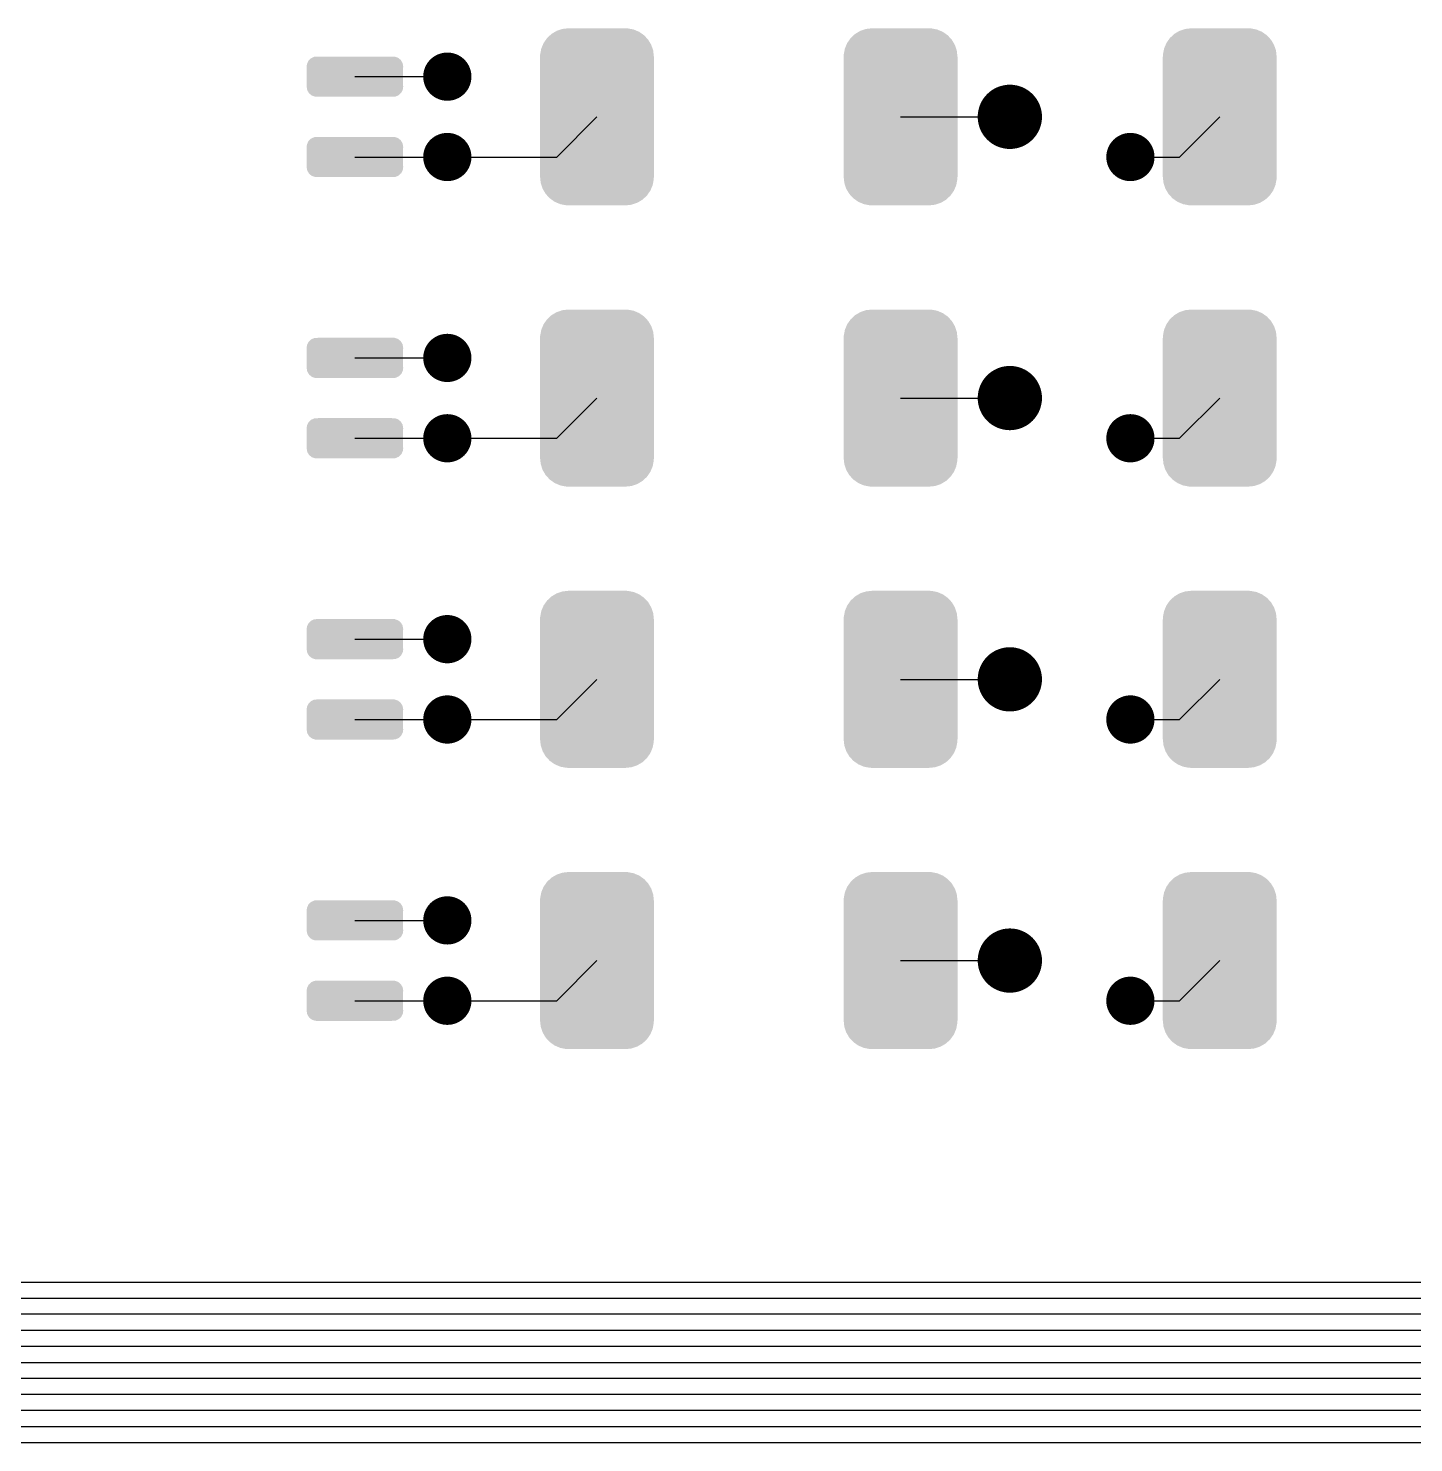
# Model space of a CAD drawing. Extents: x 295 to 953, y 10 to 290.
# Drawn here: x 771.78 to 807.9, y 92.05 to 128.93 of the extents above; entities that cross this region are included whole.
import ezdxf

# ---------------------------------------------------------------- set-up
doc = ezdxf.new("R2010")
doc.units = 0
doc.header["$LTSCALE"] = 5
doc.header["$MEASUREMENT"] = 0
doc.layers.get('0').update_dxf_attribs({"linetype": 'CONTINUOUS', "lineweight": 25})
doc.layers.add('DV-INT-A3_TOP', color=10, linetype='CONTINUOUS')

msp = doc.modelspace()

# ---------------------------------------------------------------- linework, layer by layer
for points, const_width in [([(782.389, 127.669, 1), (783.018, 127.669, 1)], 0.629), ([(796.953, 126.621, 1), (797.791, 126.621, 1)], 0.838), ([(782.389, 125.573, 1), (783.018, 125.573, 1)], 0.629), ([(800.201, 125.573, 1), (800.83, 125.573, 1)], 0.629), ([(782.389, 120.334, 1), (783.018, 120.334, 1)], 0.629), ([(796.953, 119.287, 1), (797.791, 119.287, 1)], 0.838), ([(782.389, 118.239, 1), (783.018, 118.239, 1)], 0.629), ([(800.201, 118.239, 1), (800.83, 118.239, 1)], 0.629), ([(782.389, 113, 1), (783.018, 113, 1)], 0.629), ([(796.953, 111.952, 1), (797.791, 111.952, 1)], 0.838), ([(782.389, 110.905, 1), (783.018, 110.905, 1)], 0.629), ([(800.201, 110.905, 1), (800.83, 110.905, 1)], 0.629), ([(782.389, 105.666, 1), (783.018, 105.666, 1)], 0.629), ([(796.953, 104.618, 1), (797.791, 104.618, 1)], 0.838), ([(782.389, 103.57, 1), (783.018, 103.57, 1)], 0.629), ([(800.201, 103.57, 1), (800.83, 103.57, 1)], 0.629)]:
    msp.add_lwpolyline(points, format="xyb", close=True, dxfattribs=dict(const_width=const_width))
for points in [[(785.305, 128.676), (785.38, 128.746), (787.901, 128.676), (787.837, 128.746)], [(785.38, 128.746), (785.42, 128.783), (787.837, 128.746), (787.784, 128.783)], [(785.42, 128.783), (785.511, 128.837), (787.784, 128.783), (787.708, 128.837)], [(785.511, 128.837), (785.556, 128.863), (787.708, 128.837), (787.645, 128.863)], [(785.556, 128.863), (785.661, 128.898), (787.645, 128.863), (787.563, 128.898)], [(785.661, 128.898), (785.705, 128.913), (787.563, 128.898), (787.485, 128.913)], [(785.705, 128.913), (785.839, 128.928), (787.485, 128.913), (787.408, 128.928)], [(785.839, 128.928), (785.862, 128.93), (787.408, 128.928), (787.35, 128.93)], [(793.222, 128.676), (793.297, 128.746), (795.818, 128.676), (795.753, 128.746)], [(793.297, 128.746), (793.337, 128.783), (795.753, 128.746), (795.701, 128.783)], [(793.337, 128.783), (793.428, 128.837), (795.701, 128.783), (795.625, 128.837)], [(793.428, 128.837), (793.473, 128.863), (795.625, 128.837), (795.562, 128.863)], [(793.473, 128.863), (793.578, 128.898), (795.562, 128.863), (795.48, 128.898)], [(793.578, 128.898), (793.622, 128.913), (795.48, 128.898), (795.402, 128.913)], [(793.622, 128.913), (793.756, 128.928), (795.402, 128.913), (795.325, 128.928)], [(793.756, 128.928), (793.779, 128.93), (795.325, 128.928), (795.266, 128.93)], [(801.545, 128.676), (801.621, 128.746), (804.141, 128.676), (804.077, 128.746)], [(801.621, 128.746), (801.66, 128.783), (804.077, 128.746), (804.024, 128.783)], [(801.66, 128.783), (801.751, 128.837), (804.024, 128.783), (803.948, 128.837)], [(801.751, 128.837), (801.796, 128.863), (803.948, 128.837), (803.886, 128.863)], [(801.796, 128.863), (801.901, 128.898), (803.886, 128.863), (803.803, 128.898)], [(801.901, 128.898), (801.945, 128.913), (803.803, 128.898), (803.725, 128.913)], [(801.945, 128.913), (802.079, 128.928), (803.725, 128.913), (803.648, 128.928)], [(802.079, 128.928), (802.102, 128.93), (803.648, 128.928), (803.59, 128.93)], [(785.143, 128.345), (785.153, 128.402), (788.073, 128.345), (788.054, 128.402)], [(785.153, 128.402), (785.192, 128.494), (788.054, 128.402), (788.023, 128.494)], [(785.192, 128.494), (785.214, 128.547), (788.023, 128.494), (787.992, 128.547)], [(785.214, 128.547), (785.273, 128.63), (787.992, 128.547), (787.943, 128.63)], [(785.273, 128.63), (785.305, 128.676), (787.943, 128.63), (787.901, 128.676)], [(793.06, 128.345), (793.07, 128.402), (795.989, 128.345), (795.971, 128.402)], [(793.07, 128.402), (793.109, 128.494), (795.971, 128.402), (795.94, 128.494)], [(793.109, 128.494), (793.131, 128.547), (795.94, 128.494), (795.909, 128.547)], [(793.131, 128.547), (793.19, 128.63), (795.909, 128.547), (795.86, 128.63)], [(793.19, 128.63), (793.222, 128.676), (795.86, 128.63), (795.818, 128.676)], [(801.383, 128.345), (801.394, 128.402), (804.313, 128.345), (804.294, 128.402)], [(801.394, 128.402), (801.433, 128.494), (804.294, 128.402), (804.263, 128.494)], [(801.433, 128.494), (801.455, 128.547), (804.263, 128.494), (804.232, 128.547)], [(801.455, 128.547), (801.513, 128.63), (804.232, 128.547), (804.183, 128.63)], [(801.513, 128.63), (801.545, 128.676), (804.183, 128.63), (804.141, 128.676)], [(779.035, 127.933), (779.044, 128.001), (781.553, 127.933), (781.541, 128.001)], [(779.044, 128.001), (779.055, 128.024), (781.541, 128.001), (781.537, 128.024)], [(779.055, 128.024), (779.084, 128.085), (781.537, 128.024), (781.5, 128.085)], [(779.084, 128.085), (779.104, 128.105), (781.5, 128.085), (781.489, 128.105)], [(779.104, 128.105), (779.151, 128.15), (781.489, 128.105), (781.432, 128.15)], [(779.151, 128.15), (779.18, 128.163), (781.432, 128.15), (781.416, 128.163)], [(779.18, 128.163), (779.236, 128.188), (781.416, 128.163), (781.341, 128.188)], [(779.236, 128.188), (779.322, 128.192), (781.341, 128.188), (781.327, 128.192)], [(779.322, 128.192), (779.33, 128.192), (781.327, 128.192), (781.258, 128.192)], [(785.12, 125.053), (785.12, 128.188), (788.091, 125.053), (788.091, 128.188)], [(785.122, 128.188), (785.124, 128.247), (788.089, 128.188), (788.083, 128.247)], [(785.124, 128.247), (785.143, 128.345), (788.083, 128.247), (788.073, 128.345)], [(793.037, 125.053), (793.037, 128.188), (796.008, 125.053), (796.008, 128.188)], [(793.039, 128.188), (793.041, 128.247), (796.006, 128.188), (796, 128.247)], [(793.041, 128.247), (793.06, 128.345), (796, 128.247), (795.989, 128.345)], [(801.36, 125.053), (801.36, 128.188), (804.331, 125.053), (804.331, 128.188)], [(801.362, 128.188), (801.364, 128.247), (804.329, 128.188), (804.323, 128.247)], [(801.364, 128.247), (801.383, 128.345), (804.323, 128.247), (804.313, 128.345)], [(779.037, 127.9), (779.035, 127.933), (781.551, 127.9), (781.553, 127.933)], [(779.037, 127.438), (779.037, 127.9), (781.551, 127.438), (781.551, 127.9)], [(779.035, 127.405), (779.037, 127.437), (781.553, 127.405), (781.551, 127.437)], [(779.047, 127.336), (779.035, 127.405), (781.544, 127.336), (781.553, 127.405)], [(779.037, 127.437), (779.037, 127.438), (781.551, 127.437), (781.551, 127.438)], [(779.051, 127.313), (779.047, 127.336), (781.533, 127.313), (781.544, 127.336)], [(779.088, 127.252), (779.051, 127.313), (781.504, 127.252), (781.533, 127.313)], [(779.099, 127.233), (779.088, 127.252), (781.484, 127.233), (781.504, 127.252)], [(779.156, 127.187), (779.099, 127.233), (781.437, 127.187), (781.484, 127.233)], [(779.172, 127.174), (779.156, 127.187), (781.408, 127.174), (781.437, 127.187)], [(779.247, 127.15), (779.172, 127.174), (781.352, 127.15), (781.408, 127.174)], [(779.261, 127.145), (779.247, 127.15), (781.266, 127.145), (781.352, 127.15)], [(779.33, 127.145), (779.261, 127.145), (781.258, 127.145), (781.266, 127.145)], [(779.035, 125.837), (779.044, 125.906), (781.553, 125.837), (781.541, 125.906)], [(779.037, 125.805), (779.035, 125.837), (781.551, 125.805), (781.553, 125.837)], [(779.037, 125.804), (779.037, 125.805), (781.551, 125.804), (781.551, 125.805)], [(779.037, 125.342), (779.037, 125.804), (781.551, 125.342), (781.551, 125.804)], [(779.044, 125.906), (779.055, 125.929), (781.541, 125.906), (781.537, 125.929)], [(779.055, 125.929), (779.084, 125.99), (781.537, 125.929), (781.5, 125.99)], [(779.084, 125.99), (779.104, 126.009), (781.5, 125.99), (781.489, 126.009)], [(779.104, 126.009), (779.151, 126.055), (781.489, 126.009), (781.432, 126.055)], [(779.151, 126.055), (779.18, 126.067), (781.432, 126.055), (781.416, 126.067)], [(779.18, 126.067), (779.236, 126.092), (781.416, 126.067), (781.341, 126.092)], [(779.236, 126.092), (779.322, 126.097), (781.341, 126.092), (781.327, 126.097)], [(779.322, 126.097), (779.33, 126.097), (781.327, 126.097), (781.258, 126.097)], [(779.035, 125.309), (779.037, 125.342), (781.553, 125.309), (781.551, 125.342)], [(779.047, 125.241), (779.035, 125.309), (781.544, 125.241), (781.553, 125.309)], [(779.051, 125.217), (779.047, 125.241), (781.533, 125.217), (781.544, 125.241)], [(779.088, 125.156), (779.051, 125.217), (781.504, 125.156), (781.533, 125.217)], [(779.099, 125.137), (779.088, 125.156), (781.484, 125.137), (781.504, 125.156)], [(779.156, 125.091), (779.099, 125.137), (781.437, 125.091), (781.484, 125.137)], [(779.172, 125.079), (779.156, 125.091), (781.408, 125.079), (781.437, 125.091)], [(779.247, 125.054), (779.172, 125.079), (781.352, 125.054), (781.408, 125.079)], [(779.261, 125.05), (779.247, 125.054), (781.266, 125.05), (781.352, 125.054)], [(779.33, 125.049), (779.261, 125.05), (781.258, 125.049), (781.266, 125.05)], [(785.128, 124.995), (785.122, 125.053), (788.087, 124.995), (788.089, 125.053)], [(793.045, 124.995), (793.039, 125.053), (796.004, 124.995), (796.006, 125.053)], [(801.368, 124.995), (801.362, 125.053), (804.327, 124.995), (804.329, 125.053)], [(785.139, 124.897), (785.128, 124.995), (788.069, 124.897), (788.087, 124.995)], [(785.158, 124.84), (785.139, 124.897), (788.058, 124.84), (788.069, 124.897)], [(785.188, 124.747), (785.158, 124.84), (788.019, 124.747), (788.058, 124.84)], [(785.219, 124.695), (785.188, 124.747), (787.997, 124.695), (788.019, 124.747)], [(785.268, 124.612), (785.219, 124.695), (787.939, 124.612), (787.997, 124.695)], [(793.056, 124.897), (793.045, 124.995), (795.985, 124.897), (796.004, 124.995)], [(793.074, 124.84), (793.056, 124.897), (795.975, 124.84), (795.985, 124.897)], [(793.105, 124.747), (793.074, 124.84), (795.936, 124.747), (795.975, 124.84)], [(793.136, 124.695), (793.105, 124.747), (795.914, 124.695), (795.936, 124.747)], [(793.185, 124.612), (793.136, 124.695), (795.855, 124.612), (795.914, 124.695)], [(801.379, 124.897), (801.368, 124.995), (804.309, 124.897), (804.327, 124.995)], [(801.398, 124.84), (801.379, 124.897), (804.298, 124.84), (804.309, 124.897)], [(801.428, 124.747), (801.398, 124.84), (804.259, 124.747), (804.298, 124.84)], [(801.459, 124.695), (801.428, 124.747), (804.237, 124.695), (804.259, 124.747)], [(801.508, 124.612), (801.459, 124.695), (804.179, 124.612), (804.237, 124.695)], [(785.31, 124.566), (785.268, 124.612), (787.907, 124.566), (787.939, 124.612)], [(785.375, 124.496), (785.31, 124.566), (787.831, 124.496), (787.907, 124.566)], [(785.427, 124.459), (785.375, 124.496), (787.791, 124.459), (787.831, 124.496)], [(785.503, 124.405), (785.427, 124.459), (787.7, 124.405), (787.791, 124.459)], [(785.566, 124.379), (785.503, 124.405), (787.655, 124.379), (787.7, 124.405)], [(785.648, 124.344), (785.566, 124.379), (787.55, 124.344), (787.655, 124.379)], [(785.726, 124.329), (785.648, 124.344), (787.506, 124.329), (787.55, 124.344)], [(785.803, 124.314), (785.726, 124.329), (787.372, 124.314), (787.506, 124.329)], [(785.862, 124.312), (785.803, 124.314), (787.35, 124.312), (787.372, 124.314)], [(793.227, 124.566), (793.185, 124.612), (795.823, 124.566), (795.855, 124.612)], [(793.292, 124.496), (793.227, 124.566), (795.748, 124.496), (795.823, 124.566)], [(793.344, 124.459), (793.292, 124.496), (795.708, 124.459), (795.748, 124.496)], [(793.42, 124.405), (793.344, 124.459), (795.617, 124.405), (795.708, 124.459)], [(793.483, 124.379), (793.42, 124.405), (795.572, 124.379), (795.617, 124.405)], [(793.565, 124.344), (793.483, 124.379), (795.467, 124.344), (795.572, 124.379)], [(793.643, 124.329), (793.565, 124.344), (795.423, 124.329), (795.467, 124.344)], [(793.72, 124.314), (793.643, 124.329), (795.289, 124.314), (795.423, 124.329)], [(793.779, 124.312), (793.72, 124.314), (795.266, 124.312), (795.289, 124.314)], [(801.55, 124.566), (801.508, 124.612), (804.147, 124.566), (804.179, 124.612)], [(801.615, 124.496), (801.55, 124.566), (804.071, 124.496), (804.147, 124.566)], [(801.667, 124.459), (801.615, 124.496), (804.031, 124.459), (804.071, 124.496)], [(801.744, 124.405), (801.667, 124.459), (803.94, 124.405), (804.031, 124.459)], [(801.806, 124.379), (801.744, 124.405), (803.896, 124.379), (803.94, 124.405)], [(801.889, 124.344), (801.806, 124.379), (803.791, 124.344), (803.896, 124.379)], [(801.966, 124.329), (801.889, 124.344), (803.746, 124.329), (803.791, 124.344)], [(802.043, 124.314), (801.966, 124.329), (803.612, 124.314), (803.746, 124.329)], [(802.102, 124.312), (802.043, 124.314), (803.59, 124.312), (803.612, 124.314)], [(785.305, 121.342), (785.38, 121.412), (787.901, 121.342), (787.837, 121.412)], [(785.38, 121.412), (785.42, 121.449), (787.837, 121.412), (787.784, 121.449)], [(785.42, 121.449), (785.511, 121.502), (787.784, 121.449), (787.708, 121.502)], [(785.511, 121.502), (785.556, 121.529), (787.708, 121.502), (787.645, 121.529)], [(785.556, 121.529), (785.661, 121.564), (787.645, 121.529), (787.563, 121.564)], [(785.661, 121.564), (785.705, 121.579), (787.563, 121.564), (787.485, 121.579)], [(785.705, 121.579), (785.839, 121.593), (787.485, 121.579), (787.408, 121.593)], [(785.839, 121.593), (785.862, 121.596), (787.408, 121.593), (787.35, 121.596)], [(793.222, 121.342), (793.297, 121.412), (795.818, 121.342), (795.753, 121.412)], [(793.297, 121.412), (793.337, 121.449), (795.753, 121.412), (795.701, 121.449)], [(793.337, 121.449), (793.428, 121.502), (795.701, 121.449), (795.625, 121.502)], [(793.428, 121.502), (793.473, 121.529), (795.625, 121.502), (795.562, 121.529)], [(793.473, 121.529), (793.578, 121.564), (795.562, 121.529), (795.48, 121.564)], [(793.578, 121.564), (793.622, 121.579), (795.48, 121.564), (795.402, 121.579)], [(793.622, 121.579), (793.756, 121.593), (795.402, 121.579), (795.325, 121.593)], [(793.756, 121.593), (793.779, 121.596), (795.325, 121.593), (795.266, 121.596)], [(801.545, 121.342), (801.621, 121.412), (804.141, 121.342), (804.077, 121.412)], [(801.621, 121.412), (801.66, 121.449), (804.077, 121.412), (804.024, 121.449)], [(801.66, 121.449), (801.751, 121.502), (804.024, 121.449), (803.948, 121.502)], [(801.751, 121.502), (801.796, 121.529), (803.948, 121.502), (803.886, 121.529)], [(801.796, 121.529), (801.901, 121.564), (803.886, 121.529), (803.803, 121.564)], [(801.901, 121.564), (801.945, 121.579), (803.803, 121.564), (803.725, 121.579)], [(801.945, 121.579), (802.079, 121.593), (803.725, 121.579), (803.648, 121.593)], [(802.079, 121.593), (802.102, 121.596), (803.648, 121.593), (803.59, 121.596)], [(785.124, 120.913), (785.143, 121.011), (788.083, 120.913), (788.073, 121.011)], [(785.143, 121.011), (785.153, 121.067), (788.073, 121.011), (788.054, 121.067)], [(785.153, 121.067), (785.192, 121.16), (788.054, 121.067), (788.023, 121.16)], [(785.192, 121.16), (785.214, 121.213), (788.023, 121.16), (787.992, 121.213)], [(785.214, 121.213), (785.273, 121.296), (787.992, 121.213), (787.943, 121.296)], [(785.273, 121.296), (785.305, 121.342), (787.943, 121.296), (787.901, 121.342)], [(793.041, 120.913), (793.06, 121.011), (796, 120.913), (795.989, 121.011)], [(793.06, 121.011), (793.07, 121.067), (795.989, 121.011), (795.971, 121.067)], [(793.07, 121.067), (793.109, 121.16), (795.971, 121.067), (795.94, 121.16)], [(793.109, 121.16), (793.131, 121.213), (795.94, 121.16), (795.909, 121.213)], [(793.131, 121.213), (793.19, 121.296), (795.909, 121.213), (795.86, 121.296)], [(793.19, 121.296), (793.222, 121.342), (795.86, 121.296), (795.818, 121.342)], [(801.364, 120.913), (801.383, 121.011), (804.323, 120.913), (804.313, 121.011)], [(801.383, 121.011), (801.394, 121.067), (804.313, 121.011), (804.294, 121.067)], [(801.394, 121.067), (801.433, 121.16), (804.294, 121.067), (804.263, 121.16)], [(801.433, 121.16), (801.455, 121.213), (804.263, 121.16), (804.232, 121.213)], [(801.455, 121.213), (801.513, 121.296), (804.232, 121.213), (804.183, 121.296)], [(801.513, 121.296), (801.545, 121.342), (804.183, 121.296), (804.141, 121.342)], [(779.035, 120.598), (779.044, 120.667), (781.553, 120.598), (781.541, 120.667)], [(779.044, 120.667), (779.055, 120.69), (781.541, 120.667), (781.537, 120.69)], [(779.055, 120.69), (779.084, 120.751), (781.537, 120.69), (781.5, 120.751)], [(779.084, 120.751), (779.104, 120.77), (781.5, 120.751), (781.489, 120.77)], [(779.104, 120.77), (779.151, 120.816), (781.489, 120.77), (781.432, 120.816)], [(779.151, 120.816), (779.18, 120.829), (781.432, 120.816), (781.416, 120.829)], [(779.18, 120.829), (779.236, 120.853), (781.416, 120.829), (781.341, 120.853)], [(779.236, 120.853), (779.322, 120.858), (781.341, 120.853), (781.327, 120.858)], [(779.322, 120.858), (779.33, 120.858), (781.327, 120.858), (781.258, 120.858)], [(785.12, 117.719), (785.12, 120.854), (788.091, 117.719), (788.091, 120.854)], [(785.122, 120.854), (785.124, 120.913), (788.089, 120.854), (788.083, 120.913)], [(793.037, 117.719), (793.037, 120.854), (796.008, 117.719), (796.008, 120.854)], [(793.039, 120.854), (793.041, 120.913), (796.006, 120.854), (796, 120.913)], [(801.36, 117.719), (801.36, 120.854), (804.331, 117.719), (804.331, 120.854)], [(801.362, 120.854), (801.364, 120.913), (804.329, 120.854), (804.323, 120.913)], [(779.037, 120.566), (779.035, 120.598), (781.551, 120.566), (781.553, 120.598)], [(779.037, 120.565), (779.037, 120.566), (781.551, 120.565), (781.551, 120.566)], [(779.037, 120.103), (779.037, 120.565), (781.551, 120.103), (781.551, 120.565)], [(779.035, 120.07), (779.037, 120.103), (781.553, 120.07), (781.551, 120.103)], [(779.047, 120.002), (779.035, 120.07), (781.544, 120.002), (781.553, 120.07)], [(779.051, 119.978), (779.047, 120.002), (781.533, 119.978), (781.544, 120.002)], [(779.088, 119.918), (779.051, 119.978), (781.504, 119.918), (781.533, 119.978)], [(779.099, 119.898), (779.088, 119.918), (781.484, 119.898), (781.504, 119.918)], [(779.156, 119.853), (779.099, 119.898), (781.437, 119.853), (781.484, 119.898)], [(779.172, 119.84), (779.156, 119.853), (781.408, 119.84), (781.437, 119.853)], [(779.247, 119.815), (779.172, 119.84), (781.352, 119.815), (781.408, 119.84)], [(779.261, 119.811), (779.247, 119.815), (781.266, 119.811), (781.352, 119.815)], [(779.33, 119.81), (779.261, 119.811), (781.258, 119.81), (781.266, 119.811)], [(779.035, 118.503), (779.044, 118.571), (781.553, 118.503), (781.541, 118.571)], [(779.037, 118.471), (779.035, 118.503), (781.551, 118.471), (781.553, 118.503)], [(779.037, 118.47), (779.037, 118.471), (781.551, 118.47), (781.551, 118.471)], [(779.037, 118.008), (779.037, 118.47), (781.551, 118.008), (781.551, 118.47)], [(779.044, 118.571), (779.055, 118.595), (781.541, 118.571), (781.537, 118.595)], [(779.055, 118.595), (779.084, 118.656), (781.537, 118.595), (781.5, 118.656)], [(779.084, 118.656), (779.104, 118.675), (781.5, 118.656), (781.489, 118.675)], [(779.104, 118.675), (779.151, 118.721), (781.489, 118.675), (781.432, 118.721)], [(779.151, 118.721), (779.18, 118.733), (781.432, 118.721), (781.416, 118.733)], [(779.18, 118.733), (779.236, 118.758), (781.416, 118.733), (781.341, 118.758)], [(779.236, 118.758), (779.322, 118.762), (781.341, 118.758), (781.327, 118.762)], [(779.322, 118.762), (779.33, 118.763), (781.327, 118.762), (781.258, 118.763)], [(779.035, 117.975), (779.037, 118.008), (781.553, 117.975), (781.551, 118.008)], [(779.047, 117.906), (779.035, 117.975), (781.544, 117.906), (781.553, 117.975)], [(779.051, 117.883), (779.047, 117.906), (781.533, 117.883), (781.544, 117.906)], [(779.088, 117.822), (779.051, 117.883), (781.504, 117.822), (781.533, 117.883)], [(779.099, 117.803), (779.088, 117.822), (781.484, 117.803), (781.504, 117.822)], [(779.156, 117.757), (779.099, 117.803), (781.437, 117.757), (781.484, 117.803)], [(779.172, 117.744), (779.156, 117.757), (781.408, 117.744), (781.437, 117.757)], [(779.247, 117.72), (779.172, 117.744), (781.352, 117.72), (781.408, 117.744)], [(779.261, 117.715), (779.247, 117.72), (781.266, 117.715), (781.352, 117.72)], [(779.33, 117.715), (779.261, 117.715), (781.258, 117.715), (781.266, 117.715)], [(785.128, 117.661), (785.122, 117.719), (788.087, 117.661), (788.089, 117.719)], [(793.045, 117.661), (793.039, 117.719), (796.004, 117.661), (796.006, 117.719)], [(801.368, 117.661), (801.362, 117.719), (804.327, 117.661), (804.329, 117.719)], [(785.139, 117.563), (785.128, 117.661), (788.069, 117.563), (788.087, 117.661)], [(785.158, 117.506), (785.139, 117.563), (788.058, 117.506), (788.069, 117.563)], [(785.188, 117.413), (785.158, 117.506), (788.019, 117.413), (788.058, 117.506)], [(785.219, 117.361), (785.188, 117.413), (787.997, 117.361), (788.019, 117.413)], [(785.268, 117.277), (785.219, 117.361), (787.939, 117.277), (787.997, 117.361)], [(793.056, 117.563), (793.045, 117.661), (795.985, 117.563), (796.004, 117.661)], [(793.074, 117.506), (793.056, 117.563), (795.975, 117.506), (795.985, 117.563)], [(793.105, 117.413), (793.074, 117.506), (795.936, 117.413), (795.975, 117.506)], [(793.136, 117.361), (793.105, 117.413), (795.914, 117.361), (795.936, 117.413)], [(793.185, 117.277), (793.136, 117.361), (795.855, 117.277), (795.914, 117.361)], [(801.379, 117.563), (801.368, 117.661), (804.309, 117.563), (804.327, 117.661)], [(801.398, 117.506), (801.379, 117.563), (804.298, 117.506), (804.309, 117.563)], [(801.428, 117.413), (801.398, 117.506), (804.259, 117.413), (804.298, 117.506)], [(801.459, 117.361), (801.428, 117.413), (804.237, 117.361), (804.259, 117.413)], [(801.508, 117.277), (801.459, 117.361), (804.179, 117.277), (804.237, 117.361)], [(785.31, 117.232), (785.268, 117.277), (787.907, 117.232), (787.939, 117.277)], [(785.375, 117.161), (785.31, 117.232), (787.831, 117.161), (787.907, 117.232)], [(785.427, 117.125), (785.375, 117.161), (787.791, 117.125), (787.831, 117.161)], [(785.503, 117.071), (785.427, 117.125), (787.7, 117.071), (787.791, 117.125)], [(785.566, 117.044), (785.503, 117.071), (787.655, 117.044), (787.7, 117.071)], [(785.648, 117.009), (785.566, 117.044), (787.55, 117.009), (787.655, 117.044)], [(785.726, 116.994), (785.648, 117.009), (787.506, 116.994), (787.55, 117.009)], [(785.803, 116.98), (785.726, 116.994), (787.372, 116.98), (787.506, 116.994)], [(785.862, 116.977), (785.803, 116.98), (787.35, 116.977), (787.372, 116.98)], [(793.227, 117.232), (793.185, 117.277), (795.823, 117.232), (795.855, 117.277)], [(793.292, 117.161), (793.227, 117.232), (795.748, 117.161), (795.823, 117.232)], [(793.344, 117.125), (793.292, 117.161), (795.708, 117.125), (795.748, 117.161)], [(793.42, 117.071), (793.344, 117.125), (795.617, 117.071), (795.708, 117.125)], [(793.483, 117.044), (793.42, 117.071), (795.572, 117.044), (795.617, 117.071)], [(793.565, 117.009), (793.483, 117.044), (795.467, 117.009), (795.572, 117.044)], [(793.643, 116.994), (793.565, 117.009), (795.423, 116.994), (795.467, 117.009)], [(793.72, 116.98), (793.643, 116.994), (795.289, 116.98), (795.423, 116.994)], [(793.779, 116.977), (793.72, 116.98), (795.266, 116.977), (795.289, 116.98)], [(801.55, 117.232), (801.508, 117.277), (804.147, 117.232), (804.179, 117.277)], [(801.615, 117.161), (801.55, 117.232), (804.071, 117.161), (804.147, 117.232)], [(801.667, 117.125), (801.615, 117.161), (804.031, 117.125), (804.071, 117.161)], [(801.744, 117.071), (801.667, 117.125), (803.94, 117.071), (804.031, 117.125)], [(801.806, 117.044), (801.744, 117.071), (803.896, 117.044), (803.94, 117.071)], [(801.889, 117.009), (801.806, 117.044), (803.791, 117.009), (803.896, 117.044)], [(801.966, 116.994), (801.889, 117.009), (803.746, 116.994), (803.791, 117.009)], [(802.043, 116.98), (801.966, 116.994), (803.612, 116.98), (803.746, 116.994)], [(802.102, 116.977), (802.043, 116.98), (803.59, 116.977), (803.612, 116.98)], [(785.273, 113.962), (785.305, 114.007), (787.943, 113.962), (787.901, 114.007)], [(785.305, 114.007), (785.38, 114.077), (787.901, 114.007), (787.837, 114.077)], [(785.38, 114.077), (785.42, 114.114), (787.837, 114.077), (787.784, 114.114)], [(785.42, 114.114), (785.511, 114.168), (787.784, 114.114), (787.708, 114.168)], [(785.511, 114.168), (785.556, 114.195), (787.708, 114.168), (787.645, 114.195)], [(785.556, 114.195), (785.661, 114.23), (787.645, 114.195), (787.563, 114.23)], [(785.661, 114.23), (785.705, 114.244), (787.563, 114.23), (787.485, 114.244)], [(785.705, 114.244), (785.839, 114.259), (787.485, 114.244), (787.408, 114.259)], [(785.839, 114.259), (785.862, 114.262), (787.408, 114.259), (787.35, 114.262)], [(793.19, 113.962), (793.222, 114.007), (795.86, 113.962), (795.818, 114.007)], [(793.222, 114.007), (793.297, 114.077), (795.818, 114.007), (795.753, 114.077)], [(793.297, 114.077), (793.337, 114.114), (795.753, 114.077), (795.701, 114.114)], [(793.337, 114.114), (793.428, 114.168), (795.701, 114.114), (795.625, 114.168)], [(793.428, 114.168), (793.473, 114.195), (795.625, 114.168), (795.562, 114.195)], [(793.473, 114.195), (793.578, 114.23), (795.562, 114.195), (795.48, 114.23)], [(793.578, 114.23), (793.622, 114.244), (795.48, 114.23), (795.402, 114.244)], [(793.622, 114.244), (793.756, 114.259), (795.402, 114.244), (795.325, 114.259)], [(793.756, 114.259), (793.779, 114.262), (795.325, 114.259), (795.266, 114.262)], [(801.513, 113.962), (801.545, 114.007), (804.183, 113.962), (804.141, 114.007)], [(801.545, 114.007), (801.621, 114.077), (804.141, 114.007), (804.077, 114.077)], [(801.621, 114.077), (801.66, 114.114), (804.077, 114.077), (804.024, 114.114)], [(801.66, 114.114), (801.751, 114.168), (804.024, 114.114), (803.948, 114.168)], [(801.751, 114.168), (801.796, 114.195), (803.948, 114.168), (803.886, 114.195)], [(801.796, 114.195), (801.901, 114.23), (803.886, 114.195), (803.803, 114.23)], [(801.901, 114.23), (801.945, 114.244), (803.803, 114.23), (803.725, 114.244)], [(801.945, 114.244), (802.079, 114.259), (803.725, 114.244), (803.648, 114.259)], [(802.079, 114.259), (802.102, 114.262), (803.648, 114.259), (803.59, 114.262)], [(785.124, 113.578), (785.143, 113.676), (788.083, 113.578), (788.073, 113.676)], [(785.143, 113.676), (785.153, 113.733), (788.073, 113.676), (788.054, 113.733)], [(785.153, 113.733), (785.192, 113.826), (788.054, 113.733), (788.023, 113.826)], [(785.192, 113.826), (785.214, 113.878), (788.023, 113.826), (787.992, 113.878)], [(785.214, 113.878), (785.273, 113.962), (787.992, 113.878), (787.943, 113.962)], [(793.041, 113.578), (793.06, 113.676), (796, 113.578), (795.989, 113.676)], [(793.06, 113.676), (793.07, 113.733), (795.989, 113.676), (795.971, 113.733)], [(793.07, 113.733), (793.109, 113.826), (795.971, 113.733), (795.94, 113.826)], [(793.109, 113.826), (793.131, 113.878), (795.94, 113.826), (795.909, 113.878)], [(793.131, 113.878), (793.19, 113.962), (795.909, 113.878), (795.86, 113.962)], [(801.364, 113.578), (801.383, 113.676), (804.323, 113.578), (804.313, 113.676)], [(801.383, 113.676), (801.394, 113.733), (804.313, 113.676), (804.294, 113.733)], [(801.394, 113.733), (801.433, 113.826), (804.294, 113.733), (804.263, 113.826)], [(801.433, 113.826), (801.455, 113.878), (804.263, 113.826), (804.232, 113.878)], [(801.455, 113.878), (801.513, 113.962), (804.232, 113.878), (804.183, 113.962)], [(779.035, 113.264), (779.044, 113.333), (781.553, 113.264), (781.541, 113.333)], [(779.037, 113.232), (779.035, 113.264), (781.551, 113.232), (781.553, 113.264)], [(779.044, 113.333), (779.055, 113.356), (781.541, 113.333), (781.537, 113.356)], [(779.055, 113.356), (779.084, 113.417), (781.537, 113.356), (781.5, 113.417)], [(779.084, 113.417), (779.104, 113.436), (781.5, 113.417), (781.489, 113.436)], [(779.104, 113.436), (779.151, 113.482), (781.489, 113.436), (781.432, 113.482)], [(779.151, 113.482), (779.18, 113.494), (781.432, 113.482), (781.416, 113.494)], [(779.18, 113.494), (779.236, 113.519), (781.416, 113.494), (781.341, 113.519)], [(779.236, 113.519), (779.322, 113.524), (781.341, 113.519), (781.327, 113.524)], [(779.322, 113.524), (779.33, 113.524), (781.327, 113.524), (781.258, 113.524)], [(785.12, 110.385), (785.12, 113.52), (788.091, 110.385), (788.091, 113.52)], [(785.122, 113.52), (785.124, 113.578), (788.089, 113.52), (788.083, 113.578)], [(793.037, 110.385), (793.037, 113.52), (796.008, 110.385), (796.008, 113.52)], [(793.039, 113.52), (793.041, 113.578), (796.006, 113.52), (796, 113.578)], [(801.36, 110.385), (801.36, 113.52), (804.331, 110.385), (804.331, 113.52)], [(801.362, 113.52), (801.364, 113.578), (804.329, 113.52), (804.323, 113.578)], [(779.037, 113.231), (779.037, 113.232), (781.551, 113.231), (781.551, 113.232)], [(779.037, 112.769), (779.037, 113.231), (781.551, 112.769), (781.551, 113.231)], [(779.035, 112.736), (779.037, 112.769), (781.553, 112.736), (781.551, 112.769)], [(779.047, 112.668), (779.035, 112.736), (781.544, 112.668), (781.553, 112.736)], [(779.051, 112.644), (779.047, 112.668), (781.533, 112.644), (781.544, 112.668)], [(779.088, 112.583), (779.051, 112.644), (781.504, 112.583), (781.533, 112.644)], [(779.099, 112.564), (779.088, 112.583), (781.484, 112.564), (781.504, 112.583)], [(779.156, 112.518), (779.099, 112.564), (781.437, 112.518), (781.484, 112.564)], [(779.172, 112.506), (779.156, 112.518), (781.408, 112.506), (781.437, 112.518)], [(779.247, 112.481), (779.172, 112.506), (781.352, 112.481), (781.408, 112.506)], [(779.261, 112.477), (779.247, 112.481), (781.266, 112.477), (781.352, 112.481)], [(779.33, 112.476), (779.261, 112.477), (781.258, 112.476), (781.266, 112.477)], [(779.151, 111.386), (779.18, 111.399), (781.432, 111.386), (781.416, 111.399)], [(779.18, 111.399), (779.236, 111.424), (781.416, 111.399), (781.341, 111.424)], [(779.236, 111.424), (779.322, 111.428), (781.341, 111.424), (781.327, 111.428)], [(779.322, 111.428), (779.33, 111.428), (781.327, 111.428), (781.258, 111.428)], [(779.035, 111.169), (779.044, 111.237), (781.553, 111.169), (781.541, 111.237)], [(779.037, 111.136), (779.035, 111.169), (781.551, 111.136), (781.553, 111.169)], [(779.037, 110.674), (779.037, 111.136), (781.551, 110.674), (781.551, 111.136)], [(779.044, 111.237), (779.055, 111.26), (781.541, 111.237), (781.537, 111.26)], [(779.055, 111.26), (779.084, 111.321), (781.537, 111.26), (781.5, 111.321)], [(779.084, 111.321), (779.104, 111.341), (781.5, 111.321), (781.489, 111.341)], [(779.104, 111.341), (779.151, 111.386), (781.489, 111.341), (781.432, 111.386)], [(779.035, 110.641), (779.037, 110.673), (781.553, 110.641), (781.551, 110.673)], [(779.037, 110.673), (779.037, 110.674), (781.551, 110.673), (781.551, 110.674)], [(779.047, 110.572), (779.035, 110.641), (781.544, 110.572), (781.553, 110.641)], [(779.051, 110.549), (779.047, 110.572), (781.533, 110.549), (781.544, 110.572)], [(779.088, 110.488), (779.051, 110.549), (781.504, 110.488), (781.533, 110.549)], [(779.099, 110.469), (779.088, 110.488), (781.484, 110.469), (781.504, 110.488)], [(779.156, 110.423), (779.099, 110.469), (781.437, 110.423), (781.484, 110.469)], [(779.172, 110.41), (779.156, 110.423), (781.408, 110.41), (781.437, 110.423)], [(779.247, 110.386), (779.172, 110.41), (781.352, 110.386), (781.408, 110.41)], [(779.261, 110.381), (779.247, 110.386), (781.266, 110.381), (781.352, 110.386)], [(779.33, 110.381), (779.261, 110.381), (781.258, 110.381), (781.266, 110.381)], [(785.128, 110.326), (785.122, 110.385), (788.087, 110.326), (788.089, 110.385)], [(785.139, 110.228), (785.128, 110.326), (788.069, 110.228), (788.087, 110.326)], [(793.045, 110.326), (793.039, 110.385), (796.004, 110.326), (796.006, 110.385)], [(793.056, 110.228), (793.045, 110.326), (795.985, 110.228), (796.004, 110.326)], [(801.368, 110.326), (801.362, 110.385), (804.327, 110.326), (804.329, 110.385)], [(801.379, 110.228), (801.368, 110.326), (804.309, 110.228), (804.327, 110.326)], [(785.158, 110.172), (785.139, 110.228), (788.058, 110.172), (788.069, 110.228)], [(785.188, 110.079), (785.158, 110.172), (788.019, 110.079), (788.058, 110.172)], [(785.219, 110.026), (785.188, 110.079), (787.997, 110.026), (788.019, 110.079)], [(785.268, 109.943), (785.219, 110.026), (787.939, 109.943), (787.997, 110.026)], [(785.31, 109.897), (785.268, 109.943), (787.907, 109.897), (787.939, 109.943)], [(793.074, 110.172), (793.056, 110.228), (795.975, 110.172), (795.985, 110.228)], [(793.105, 110.079), (793.074, 110.172), (795.936, 110.079), (795.975, 110.172)], [(793.136, 110.026), (793.105, 110.079), (795.914, 110.026), (795.936, 110.079)], [(793.185, 109.943), (793.136, 110.026), (795.855, 109.943), (795.914, 110.026)], [(793.227, 109.897), (793.185, 109.943), (795.823, 109.897), (795.855, 109.943)], [(801.398, 110.172), (801.379, 110.228), (804.298, 110.172), (804.309, 110.228)], [(801.428, 110.079), (801.398, 110.172), (804.259, 110.079), (804.298, 110.172)], [(801.459, 110.026), (801.428, 110.079), (804.237, 110.026), (804.259, 110.079)], [(801.508, 109.943), (801.459, 110.026), (804.179, 109.943), (804.237, 110.026)], [(801.55, 109.897), (801.508, 109.943), (804.147, 109.897), (804.179, 109.943)], [(785.375, 109.827), (785.31, 109.897), (787.831, 109.827), (787.907, 109.897)], [(785.427, 109.79), (785.375, 109.827), (787.791, 109.79), (787.831, 109.827)], [(785.503, 109.737), (785.427, 109.79), (787.7, 109.737), (787.791, 109.79)], [(785.566, 109.71), (785.503, 109.737), (787.655, 109.71), (787.7, 109.737)], [(785.648, 109.675), (785.566, 109.71), (787.55, 109.675), (787.655, 109.71)], [(785.726, 109.66), (785.648, 109.675), (787.506, 109.66), (787.55, 109.675)], [(785.803, 109.646), (785.726, 109.66), (787.372, 109.646), (787.506, 109.66)], [(785.862, 109.643), (785.803, 109.646), (787.35, 109.643), (787.372, 109.646)], [(793.292, 109.827), (793.227, 109.897), (795.748, 109.827), (795.823, 109.897)], [(793.344, 109.79), (793.292, 109.827), (795.708, 109.79), (795.748, 109.827)], [(793.42, 109.737), (793.344, 109.79), (795.617, 109.737), (795.708, 109.79)], [(793.483, 109.71), (793.42, 109.737), (795.572, 109.71), (795.617, 109.737)], [(793.565, 109.675), (793.483, 109.71), (795.467, 109.675), (795.572, 109.71)], [(793.643, 109.66), (793.565, 109.675), (795.423, 109.66), (795.467, 109.675)], [(793.72, 109.646), (793.643, 109.66), (795.289, 109.646), (795.423, 109.66)], [(793.779, 109.643), (793.72, 109.646), (795.266, 109.643), (795.289, 109.646)], [(801.615, 109.827), (801.55, 109.897), (804.071, 109.827), (804.147, 109.897)], [(801.667, 109.79), (801.615, 109.827), (804.031, 109.79), (804.071, 109.827)], [(801.744, 109.737), (801.667, 109.79), (803.94, 109.737), (804.031, 109.79)], [(801.806, 109.71), (801.744, 109.737), (803.896, 109.71), (803.94, 109.737)], [(801.889, 109.675), (801.806, 109.71), (803.791, 109.675), (803.896, 109.71)], [(801.966, 109.66), (801.889, 109.675), (803.746, 109.66), (803.791, 109.675)], [(802.043, 109.646), (801.966, 109.66), (803.612, 109.646), (803.746, 109.66)], [(802.102, 109.643), (802.043, 109.646), (803.59, 109.643), (803.612, 109.646)], [(785.214, 106.544), (785.273, 106.627), (787.992, 106.544), (787.943, 106.627)], [(785.273, 106.627), (785.305, 106.673), (787.943, 106.627), (787.901, 106.673)], [(785.305, 106.673), (785.38, 106.743), (787.901, 106.673), (787.837, 106.743)], [(785.38, 106.743), (785.42, 106.78), (787.837, 106.743), (787.784, 106.78)], [(785.42, 106.78), (785.511, 106.834), (787.784, 106.78), (787.708, 106.834)], [(785.511, 106.834), (785.556, 106.86), (787.708, 106.834), (787.645, 106.86)], [(785.556, 106.86), (785.661, 106.895), (787.645, 106.86), (787.563, 106.895)], [(785.661, 106.895), (785.705, 106.91), (787.563, 106.895), (787.485, 106.91)], [(785.705, 106.91), (785.839, 106.925), (787.485, 106.91), (787.408, 106.925)], [(785.839, 106.925), (785.862, 106.927), (787.408, 106.925), (787.35, 106.927)], [(793.131, 106.544), (793.19, 106.627), (795.909, 106.544), (795.86, 106.627)], [(793.19, 106.627), (793.222, 106.673), (795.86, 106.627), (795.818, 106.673)], [(793.222, 106.673), (793.297, 106.743), (795.818, 106.673), (795.753, 106.743)], [(793.297, 106.743), (793.337, 106.78), (795.753, 106.743), (795.701, 106.78)], [(793.337, 106.78), (793.428, 106.834), (795.701, 106.78), (795.625, 106.834)], [(793.428, 106.834), (793.473, 106.86), (795.625, 106.834), (795.562, 106.86)], [(793.473, 106.86), (793.578, 106.895), (795.562, 106.86), (795.48, 106.895)], [(793.578, 106.895), (793.622, 106.91), (795.48, 106.895), (795.402, 106.91)], [(793.622, 106.91), (793.756, 106.925), (795.402, 106.91), (795.325, 106.925)], [(793.756, 106.925), (793.779, 106.927), (795.325, 106.925), (795.266, 106.927)], [(801.455, 106.544), (801.513, 106.627), (804.232, 106.544), (804.183, 106.627)], [(801.513, 106.627), (801.545, 106.673), (804.183, 106.627), (804.141, 106.673)], [(801.545, 106.673), (801.621, 106.743), (804.141, 106.673), (804.077, 106.743)], [(801.621, 106.743), (801.66, 106.78), (804.077, 106.743), (804.024, 106.78)], [(801.66, 106.78), (801.751, 106.834), (804.024, 106.78), (803.948, 106.834)], [(801.751, 106.834), (801.796, 106.86), (803.948, 106.834), (803.886, 106.86)], [(801.796, 106.86), (801.901, 106.895), (803.886, 106.86), (803.803, 106.895)], [(801.901, 106.895), (801.945, 106.91), (803.803, 106.895), (803.725, 106.91)], [(801.945, 106.91), (802.079, 106.925), (803.725, 106.91), (803.648, 106.925)], [(802.079, 106.925), (802.102, 106.927), (803.648, 106.925), (803.59, 106.927)], [(785.122, 106.186), (785.124, 106.244), (788.089, 106.186), (788.083, 106.244)], [(785.124, 106.244), (785.143, 106.342), (788.083, 106.244), (788.073, 106.342)], [(785.143, 106.342), (785.153, 106.399), (788.073, 106.342), (788.054, 106.399)], [(785.153, 106.399), (785.192, 106.492), (788.054, 106.399), (788.023, 106.492)], [(785.192, 106.492), (785.214, 106.544), (788.023, 106.492), (787.992, 106.544)], [(793.039, 106.186), (793.041, 106.244), (796.006, 106.186), (796, 106.244)], [(793.041, 106.244), (793.06, 106.342), (796, 106.244), (795.989, 106.342)], [(793.06, 106.342), (793.07, 106.399), (795.989, 106.342), (795.971, 106.399)], [(793.07, 106.399), (793.109, 106.492), (795.971, 106.399), (795.94, 106.492)], [(793.109, 106.492), (793.131, 106.544), (795.94, 106.492), (795.909, 106.544)], [(801.362, 106.186), (801.364, 106.244), (804.329, 106.186), (804.323, 106.244)], [(801.364, 106.244), (801.383, 106.342), (804.323, 106.244), (804.313, 106.342)], [(801.383, 106.342), (801.394, 106.399), (804.313, 106.342), (804.294, 106.399)], [(801.394, 106.399), (801.433, 106.492), (804.294, 106.399), (804.263, 106.492)], [(801.433, 106.492), (801.455, 106.544), (804.263, 106.492), (804.232, 106.544)], [(779.035, 105.93), (779.044, 105.998), (781.553, 105.93), (781.541, 105.998)], [(779.037, 105.898), (779.035, 105.93), (781.551, 105.898), (781.553, 105.93)], [(779.037, 105.897), (779.037, 105.898), (781.551, 105.897), (781.551, 105.898)], [(779.037, 105.435), (779.037, 105.897), (781.551, 105.435), (781.551, 105.897)], [(779.044, 105.998), (779.055, 106.022), (781.541, 105.998), (781.537, 106.022)], [(779.055, 106.022), (779.084, 106.083), (781.537, 106.022), (781.5, 106.083)], [(779.084, 106.083), (779.104, 106.102), (781.5, 106.083), (781.489, 106.102)], [(779.104, 106.102), (779.151, 106.148), (781.489, 106.102), (781.432, 106.148)], [(779.151, 106.148), (779.18, 106.16), (781.432, 106.148), (781.416, 106.16)], [(779.18, 106.16), (779.236, 106.185), (781.416, 106.16), (781.341, 106.185)], [(779.236, 106.185), (779.322, 106.189), (781.341, 106.185), (781.327, 106.189)], [(779.322, 106.189), (779.33, 106.19), (781.327, 106.189), (781.258, 106.19)], [(785.12, 103.051), (785.12, 106.186), (788.091, 103.051), (788.091, 106.186)], [(793.037, 103.051), (793.037, 106.186), (796.008, 103.051), (796.008, 106.186)], [(801.36, 103.051), (801.36, 106.186), (804.331, 103.051), (804.331, 106.186)], [(779.035, 105.402), (779.037, 105.435), (781.553, 105.402), (781.551, 105.435)], [(779.047, 105.333), (779.035, 105.402), (781.544, 105.333), (781.553, 105.402)], [(779.051, 105.31), (779.047, 105.333), (781.533, 105.31), (781.544, 105.333)], [(779.088, 105.249), (779.051, 105.31), (781.504, 105.249), (781.533, 105.31)], [(779.099, 105.23), (779.088, 105.249), (781.484, 105.23), (781.504, 105.249)], [(779.156, 105.184), (779.099, 105.23), (781.437, 105.184), (781.484, 105.23)], [(779.172, 105.171), (779.156, 105.184), (781.408, 105.171), (781.437, 105.184)], [(779.247, 105.147), (779.172, 105.171), (781.352, 105.147), (781.408, 105.171)], [(779.261, 105.142), (779.247, 105.147), (781.266, 105.142), (781.352, 105.147)], [(779.33, 105.142), (779.261, 105.142), (781.258, 105.142), (781.266, 105.142)], [(779.104, 104.006), (779.151, 104.052), (781.489, 104.006), (781.432, 104.052)], [(779.151, 104.052), (779.18, 104.065), (781.432, 104.052), (781.416, 104.065)], [(779.18, 104.065), (779.236, 104.089), (781.416, 104.065), (781.341, 104.089)], [(779.236, 104.089), (779.322, 104.094), (781.341, 104.089), (781.327, 104.094)], [(779.322, 104.094), (779.33, 104.094), (781.327, 104.094), (781.258, 104.094)], [(779.035, 103.834), (779.044, 103.903), (781.553, 103.834), (781.541, 103.903)], [(779.037, 103.802), (779.035, 103.834), (781.551, 103.802), (781.553, 103.834)], [(779.037, 103.801), (779.037, 103.802), (781.551, 103.801), (781.551, 103.802)], [(779.037, 103.339), (779.037, 103.801), (781.551, 103.339), (781.551, 103.801)], [(779.044, 103.903), (779.055, 103.926), (781.541, 103.903), (781.537, 103.926)], [(779.055, 103.926), (779.084, 103.987), (781.537, 103.926), (781.5, 103.987)], [(779.084, 103.987), (779.104, 104.006), (781.5, 103.987), (781.489, 104.006)], [(779.035, 103.306), (779.037, 103.339), (781.553, 103.306), (781.551, 103.339)], [(779.047, 103.238), (779.035, 103.306), (781.544, 103.238), (781.553, 103.306)], [(779.051, 103.214), (779.047, 103.238), (781.533, 103.214), (781.544, 103.238)], [(779.088, 103.154), (779.051, 103.214), (781.504, 103.154), (781.533, 103.214)], [(779.099, 103.134), (779.088, 103.154), (781.484, 103.134), (781.504, 103.154)], [(779.156, 103.089), (779.099, 103.134), (781.437, 103.089), (781.484, 103.134)], [(779.172, 103.076), (779.156, 103.089), (781.408, 103.076), (781.437, 103.089)], [(779.247, 103.051), (779.172, 103.076), (781.352, 103.051), (781.408, 103.076)], [(779.261, 103.047), (779.247, 103.051), (781.266, 103.047), (781.352, 103.051)], [(779.33, 103.046), (779.261, 103.047), (781.258, 103.046), (781.266, 103.047)], [(785.128, 102.992), (785.122, 103.051), (788.087, 102.992), (788.089, 103.051)], [(785.139, 102.894), (785.128, 102.992), (788.069, 102.894), (788.087, 102.992)], [(793.045, 102.992), (793.039, 103.051), (796.004, 102.992), (796.006, 103.051)], [(793.056, 102.894), (793.045, 102.992), (795.985, 102.894), (796.004, 102.992)], [(801.368, 102.992), (801.362, 103.051), (804.327, 102.992), (804.329, 103.051)], [(801.379, 102.894), (801.368, 102.992), (804.309, 102.894), (804.327, 102.992)], [(785.158, 102.837), (785.139, 102.894), (788.058, 102.837), (788.069, 102.894)], [(785.188, 102.745), (785.158, 102.837), (788.019, 102.745), (788.058, 102.837)], [(785.219, 102.692), (785.188, 102.745), (787.997, 102.692), (788.019, 102.745)], [(785.268, 102.609), (785.219, 102.692), (787.939, 102.609), (787.997, 102.692)], [(785.31, 102.563), (785.268, 102.609), (787.907, 102.563), (787.939, 102.609)], [(785.375, 102.493), (785.31, 102.563), (787.831, 102.493), (787.907, 102.563)], [(793.074, 102.837), (793.056, 102.894), (795.975, 102.837), (795.985, 102.894)], [(793.105, 102.745), (793.074, 102.837), (795.936, 102.745), (795.975, 102.837)], [(793.136, 102.692), (793.105, 102.745), (795.914, 102.692), (795.936, 102.745)], [(793.185, 102.609), (793.136, 102.692), (795.855, 102.609), (795.914, 102.692)], [(793.227, 102.563), (793.185, 102.609), (795.823, 102.563), (795.855, 102.609)], [(793.292, 102.493), (793.227, 102.563), (795.748, 102.493), (795.823, 102.563)], [(801.398, 102.837), (801.379, 102.894), (804.298, 102.837), (804.309, 102.894)], [(801.428, 102.745), (801.398, 102.837), (804.259, 102.745), (804.298, 102.837)], [(801.459, 102.692), (801.428, 102.745), (804.237, 102.692), (804.259, 102.745)], [(801.508, 102.609), (801.459, 102.692), (804.179, 102.609), (804.237, 102.692)], [(801.55, 102.563), (801.508, 102.609), (804.147, 102.563), (804.179, 102.609)], [(801.615, 102.493), (801.55, 102.563), (804.071, 102.493), (804.147, 102.563)], [(785.427, 102.456), (785.375, 102.493), (787.791, 102.456), (787.831, 102.493)], [(785.503, 102.402), (785.427, 102.456), (787.7, 102.402), (787.791, 102.456)], [(785.566, 102.376), (785.503, 102.402), (787.655, 102.376), (787.7, 102.402)], [(785.648, 102.341), (785.566, 102.376), (787.55, 102.341), (787.655, 102.376)], [(785.726, 102.326), (785.648, 102.341), (787.506, 102.326), (787.55, 102.341)], [(785.803, 102.311), (785.726, 102.326), (787.372, 102.311), (787.506, 102.326)], [(785.862, 102.309), (785.803, 102.311), (787.35, 102.309), (787.372, 102.311)], [(793.344, 102.456), (793.292, 102.493), (795.708, 102.456), (795.748, 102.493)], [(793.42, 102.402), (793.344, 102.456), (795.617, 102.402), (795.708, 102.456)], [(793.483, 102.376), (793.42, 102.402), (795.572, 102.376), (795.617, 102.402)], [(793.565, 102.341), (793.483, 102.376), (795.467, 102.341), (795.572, 102.376)], [(793.643, 102.326), (793.565, 102.341), (795.423, 102.326), (795.467, 102.341)], [(793.72, 102.311), (793.643, 102.326), (795.289, 102.311), (795.423, 102.326)], [(793.779, 102.309), (793.72, 102.311), (795.266, 102.309), (795.289, 102.311)], [(801.667, 102.456), (801.615, 102.493), (804.031, 102.456), (804.071, 102.493)], [(801.744, 102.402), (801.667, 102.456), (803.94, 102.402), (804.031, 102.456)], [(801.806, 102.376), (801.744, 102.402), (803.896, 102.376), (803.94, 102.402)], [(801.889, 102.341), (801.806, 102.376), (803.791, 102.341), (803.896, 102.376)], [(801.966, 102.326), (801.889, 102.341), (803.746, 102.326), (803.791, 102.341)], [(802.043, 102.311), (801.966, 102.326), (803.612, 102.311), (803.746, 102.326)], [(802.102, 102.309), (802.043, 102.311), (803.59, 102.309), (803.612, 102.311)]]:
    msp.add_solid(points)
at = {"layer": 'DV-INT-A3_TOP', "color": 7}
for p, q in [((780.294, 127.669), (782.704, 127.669)), ((785.558, 125.573), (786.606, 126.621)), ((794.522, 126.621), (797.372, 126.621)), ((801.798, 125.573), (802.846, 126.621)), ((780.294, 125.573), (782.704, 125.573)), ((782.704, 125.573), (785.558, 125.573)), ((800.516, 125.573), (801.798, 125.573)), ((780.294, 120.334), (782.704, 120.334)), ((785.558, 118.239), (786.606, 119.287)), ((794.522, 119.287), (797.372, 119.287)), ((801.798, 118.239), (802.846, 119.287)), ((780.294, 118.239), (782.704, 118.239)), ((782.704, 118.239), (785.558, 118.239)), ((800.516, 118.239), (801.798, 118.239)), ((780.294, 113), (782.704, 113)), ((785.558, 110.905), (786.606, 111.952)), ((794.522, 111.952), (797.372, 111.952)), ((801.798, 110.905), (802.846, 111.952)), ((780.294, 110.905), (782.704, 110.905)), ((782.704, 110.905), (785.558, 110.905)), ((800.516, 110.905), (801.798, 110.905)), ((780.294, 105.666), (782.704, 105.666)), ((785.558, 103.57), (786.606, 104.618)), ((794.522, 104.618), (797.372, 104.618)), ((801.798, 103.57), (802.846, 104.618)), ((780.294, 103.57), (782.704, 103.57)), ((782.704, 103.57), (785.558, 103.57)), ((800.516, 103.57), (801.798, 103.57)), ((711.352, 96.236), (822.833, 96.236)), ((710.933, 95.817), (823.042, 95.817)), ((825.557, 95.398), (710.514, 95.398)), ((703.808, 94.979), (831.005, 94.979)), ((702.132, 94.56), (833.52, 94.56)), ((690.397, 94.141), (836.034, 94.141)), ((838.549, 93.721), (689.978, 93.721)), ((838.968, 93.302), (689.559, 93.302)), ((839.387, 92.883), (681.177, 92.883)), ((680.758, 92.464), (839.806, 92.464)), ((840.225, 92.045), (680.339, 92.045))]:
    msp.add_line(p, q, dxfattribs=at)

doc.saveas('drawing.dxf')
